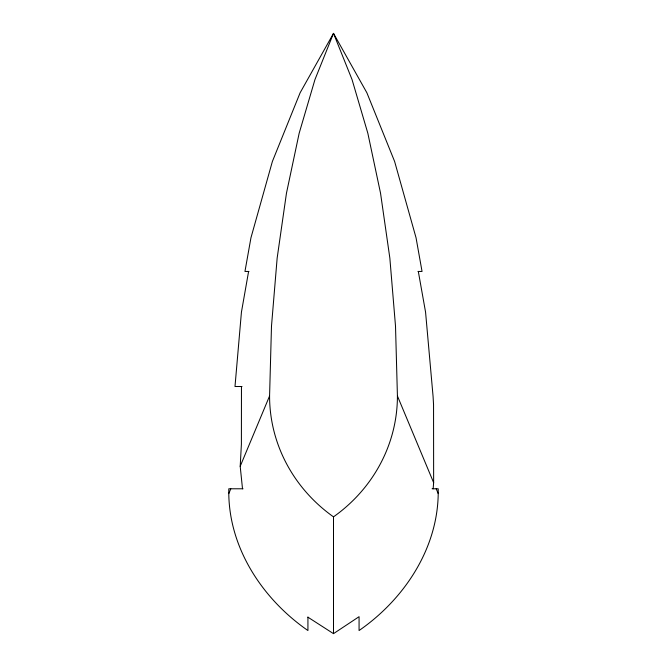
<?xml version="1.0" encoding="UTF-8"?>
<svg xmlns="http://www.w3.org/2000/svg" width="667" height="667" viewBox="0 0 667 667"><rect width="100%" height="100%" fill="white"/><g stroke="black" fill="none" stroke-linecap="round" stroke-linejoin="round"><path stroke-width="1" d="M307.929 617.058L307.929 630.532C261.823 598.599 227.547 546.281 228.806 488.786L243.046 488.786M241.462 386.51L241.396 444.189L240.203 466.291L242.505 488.786M240.203 466.291L269.576 395.981L271.486 326.205L277.155 258.087L286.451 193.263L299.158 133.267L314.966 79.54L333.5 33.35L366.883 92.788L394.622 161.481L416.05 237.785L422.044 271.452L418.026 271.452M418.317 271.452L425.571 312.181L433.075 396.44L433.55 404.736L433.642 482.666L433.15 488.786M432.091 488.786L438.194 488.786C439.453 546.281 405.177 598.599 359.071 630.532L359.071 616.692L333.5 633.65L307.929 617.192M248.599 271.452L241.429 312.181L234.992 386.51L242.029 386.51M228.798 493.58L230.799 488.786M248.974 271.452L244.956 271.452L250.95 237.785L272.378 161.481L300.117 92.788L333.5 33.35L352.034 79.54L367.842 133.267L380.549 193.263L389.845 258.087L395.514 326.205L397.424 395.981L433.642 482.666M436.201 488.786L438.202 493.58M397.424 395.981A159.805 151.092 0 0 1 333.5 516.858L333.5 633.65M333.5 516.858A159.805 151.092 0 0 1 269.576 395.981"/></g></svg>
